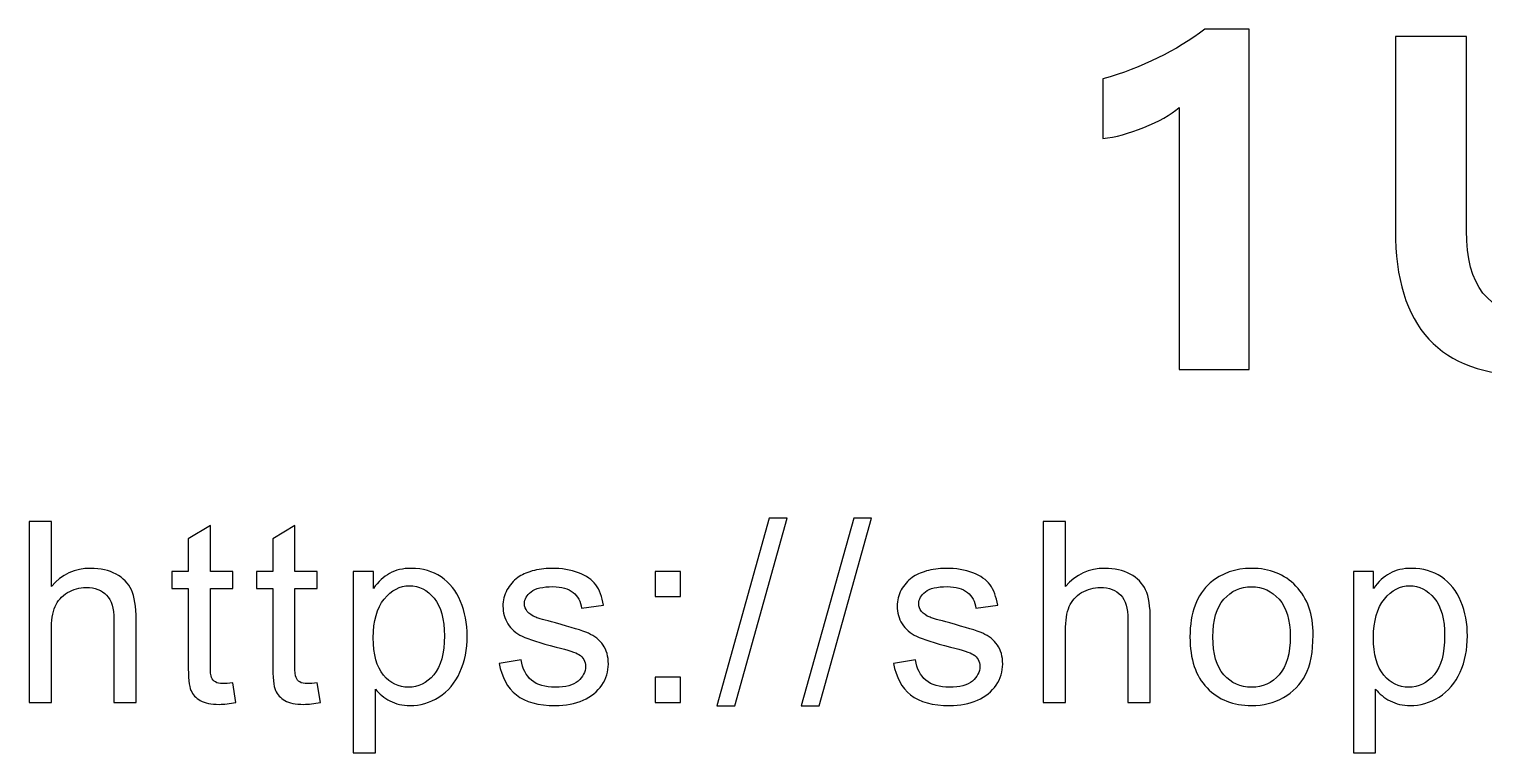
# Model space of a CAD drawing. Header units: centimetres. Extents: x -37.1 to 36.5, y -29.2 to 24.8.
# Drawn here: x 14.02 to 19.21, y -26.04 to -23.45 of the extents above; entities that cross this region are included whole.
import ezdxf

# ---------------------------------------------------------------- set-up
doc = ezdxf.new("R2010")
doc.units = ezdxf.units.CM
doc.header["$MEASUREMENT"] = 0
doc.layers.add('layer 1', color=7, linetype='Continuous')

msp = doc.modelspace()

# ---------------------------------------------------------------- linework, layer by layer
at = {"layer": 'layer 1', "color": 250}
for points, knots in [([(18.37083, -23.45089), (18.37083, -23.45089), (18.37083, -24.66704), (18.37083, -24.66704), (18.37083, -24.66704), (18.37083, -24.66704), (18.1212, -24.66704), (18.1212, -24.66704), (18.1212, -24.66704), (18.1212, -24.66704), (18.1212, -23.73068), (18.1212, -23.73068), (18.1212, -23.73068), (18.09052, -23.75716), (18.0483, -23.78128), (17.99507, -23.80252), (17.99507, -23.80252), (17.94184, -23.82376), (17.89307, -23.83687), (17.8485, -23.84212), (17.8485, -23.84212), (17.8485, -23.84212), (17.8485, -23.6292), (17.8485, -23.6292), (17.8485, -23.6292), (17.98878, -23.58829), (18.11019, -23.52877), (18.21245, -23.45089), (18.21245, -23.45089), (18.21245, -23.45089), (18.37083, -23.45089), (18.37083, -23.45089)], [0, 0, 0, 0, 0.125, 0.125, 0.125, 0.125, 0.25, 0.25, 0.25, 0.25, 0.375, 0.375, 0.375, 0.375, 0.5, 0.5, 0.5, 0.5, 0.625, 0.625, 0.625, 0.625, 0.75, 0.75, 0.75, 0.75, 0.875, 0.875, 0.875, 0.875, 1, 1, 1, 1]), ([(19.86503, -24.15546), (19.86503, -24.51024), (19.7001, -24.68775), (19.37023, -24.68775), (19.37023, -24.68775), (19.05164, -24.68775), (18.89248, -24.51496), (18.89248, -24.16936), (18.89248, -24.16936), (18.89248, -24.16936), (18.89248, -23.47712), (18.89248, -23.47712), (18.89248, -23.47712), (18.89248, -23.47712), (19.14656, -23.47712), (19.14656, -23.47712), (19.14656, -23.47712), (19.14656, -23.47712), (19.14656, -24.17067), (19.14656, -24.17067), (19.14656, -24.17067), (19.14656, -24.3689), (19.2247, -24.46802), (19.38098, -24.46802), (19.38098, -24.46802), (19.53464, -24.46802), (19.61147, -24.37257), (19.61147, -24.18142), (19.61147, -24.18142), (19.61147, -24.18142), (19.61147, -23.47712), (19.61147, -23.47712), (19.61147, -23.47712), (19.61147, -23.47712), (19.86503, -23.47712), (19.86503, -23.47712), (19.86503, -23.47712), (19.86503, -23.47712), (19.86503, -24.15546), (19.86503, -24.15546)], [0, 0, 0, 0, 0.1, 0.1, 0.1, 0.1, 0.2, 0.2, 0.2, 0.2, 0.3, 0.3, 0.3, 0.3, 0.4, 0.4, 0.4, 0.4, 0.5, 0.5, 0.5, 0.5, 0.6, 0.6, 0.6, 0.6, 0.7, 0.7, 0.7, 0.7, 0.8, 0.8, 0.8, 0.8, 0.9, 0.9, 0.9, 0.9, 1, 1, 1, 1]), ([(14.0169, -25.85667), (14.0169, -25.85667), (14.0169, -25.20926), (14.0169, -25.20926), (14.0169, -25.20926), (14.0169, -25.20926), (14.09634, -25.20926), (14.09634, -25.20926), (14.09634, -25.20926), (14.09634, -25.20926), (14.09634, -25.44155), (14.09634, -25.44155), (14.09634, -25.44155), (14.13342, -25.39859), (14.1803, -25.37703), (14.23682, -25.37703), (14.23682, -25.37703), (14.27149, -25.37703), (14.30164, -25.38397), (14.32726, -25.39768), (14.32726, -25.39768), (14.35289, -25.41125), (14.37128, -25.43024), (14.38228, -25.45436), (14.38228, -25.45436), (14.39329, -25.47848), (14.39886, -25.5136), (14.39886, -25.55942), (14.39886, -25.55942), (14.39886, -25.55942), (14.39886, -25.85667), (14.39886, -25.85667), (14.39886, -25.85667), (14.39886, -25.85667), (14.31928, -25.85667), (14.31928, -25.85667), (14.31928, -25.85667), (14.31928, -25.85667), (14.31928, -25.55942), (14.31928, -25.55942), (14.31928, -25.55942), (14.31928, -25.51978), (14.31068, -25.49084), (14.2935, -25.47275), (14.2935, -25.47275), (14.27632, -25.45466), (14.2519, -25.44546), (14.22039, -25.44546), (14.22039, -25.44546), (14.19688, -25.44546), (14.17472, -25.45165), (14.15392, -25.46385), (14.15392, -25.46385), (14.13312, -25.47606), (14.11835, -25.49264), (14.1096, -25.5136), (14.1096, -25.5136), (14.10071, -25.5344), (14.09634, -25.56334), (14.09634, -25.60012), (14.09634, -25.60012), (14.09634, -25.60012), (14.09634, -25.85667), (14.09634, -25.85667), (14.09634, -25.85667), (14.09634, -25.85667), (14.0169, -25.85667), (14.0169, -25.85667)], [0, 0, 0, 0, 0.0588235, 0.0588235, 0.0588235, 0.0588235, 0.1176471, 0.1176471, 0.1176471, 0.1176471, 0.1764706, 0.1764706, 0.1764706, 0.1764706, 0.2352941, 0.2352941, 0.2352941, 0.2352941, 0.2941176, 0.2941176, 0.2941176, 0.2941176, 0.3529412, 0.3529412, 0.3529412, 0.3529412, 0.4117647, 0.4117647, 0.4117647, 0.4117647, 0.4705882, 0.4705882, 0.4705882, 0.4705882, 0.5294118, 0.5294118, 0.5294118, 0.5294118, 0.5882353, 0.5882353, 0.5882353, 0.5882353, 0.6470588, 0.6470588, 0.6470588, 0.6470588, 0.7058824, 0.7058824, 0.7058824, 0.7058824, 0.7647059, 0.7647059, 0.7647059, 0.7647059, 0.8235294, 0.8235294, 0.8235294, 0.8235294, 0.8823529, 0.8823529, 0.8823529, 0.8823529, 0.9411765, 0.9411765, 0.9411765, 0.9411765, 1, 1, 1, 1]), ([(14.74366, -25.78552), (14.74366, -25.78552), (14.75511, -25.85577), (14.75511, -25.85577), (14.75511, -25.85577), (14.7328, -25.86044), (14.71276, -25.86285), (14.69512, -25.86285), (14.69512, -25.86285), (14.66618, -25.86285), (14.64387, -25.85833), (14.62789, -25.84913), (14.62789, -25.84913), (14.61207, -25.84009), (14.60091, -25.82803), (14.59443, -25.81311), (14.59443, -25.81311), (14.58795, -25.79834), (14.58463, -25.76698), (14.58463, -25.71935), (14.58463, -25.71935), (14.58463, -25.71935), (14.58463, -25.44953), (14.58463, -25.44953), (14.58463, -25.44953), (14.58463, -25.44953), (14.5263, -25.44953), (14.5263, -25.44953), (14.5263, -25.44953), (14.5263, -25.44953), (14.5263, -25.38773), (14.5263, -25.38773), (14.5263, -25.38773), (14.5263, -25.38773), (14.58463, -25.38773), (14.58463, -25.38773), (14.58463, -25.38773), (14.58463, -25.38773), (14.58463, -25.27152), (14.58463, -25.27152), (14.58463, -25.27152), (14.58463, -25.27152), (14.66377, -25.22388), (14.66377, -25.22388), (14.66377, -25.22388), (14.66377, -25.22388), (14.66377, -25.38773), (14.66377, -25.38773), (14.66377, -25.38773), (14.66377, -25.38773), (14.74366, -25.38773), (14.74366, -25.38773), (14.74366, -25.38773), (14.74366, -25.38773), (14.74366, -25.44953), (14.74366, -25.44953), (14.74366, -25.44953), (14.74366, -25.44953), (14.66377, -25.44953), (14.66377, -25.44953), (14.66377, -25.44953), (14.66377, -25.44953), (14.66377, -25.72372), (14.66377, -25.72372), (14.66377, -25.72372), (14.66377, -25.74648), (14.66512, -25.76095), (14.66784, -25.76743), (14.66784, -25.76743), (14.6707, -25.77392), (14.67522, -25.77904), (14.68155, -25.78296), (14.68155, -25.78296), (14.68789, -25.78673), (14.69693, -25.78869), (14.70869, -25.78869), (14.70869, -25.78869), (14.71758, -25.78869), (14.72919, -25.78763), (14.74366, -25.78552)], [0, 0, 0, 0, 0.05, 0.05, 0.05, 0.05, 0.1, 0.1, 0.1, 0.1, 0.15, 0.15, 0.15, 0.15, 0.2, 0.2, 0.2, 0.2, 0.25, 0.25, 0.25, 0.25, 0.3, 0.3, 0.3, 0.3, 0.35, 0.35, 0.35, 0.35, 0.4, 0.4, 0.4, 0.4, 0.45, 0.45, 0.45, 0.45, 0.5, 0.5, 0.5, 0.5, 0.55, 0.55, 0.55, 0.55, 0.6, 0.6, 0.6, 0.6, 0.65, 0.65, 0.65, 0.65, 0.7, 0.7, 0.7, 0.7, 0.75, 0.75, 0.75, 0.75, 0.8, 0.8, 0.8, 0.8, 0.85, 0.85, 0.85, 0.85, 0.9, 0.9, 0.9, 0.9, 0.95, 0.95, 0.95, 0.95, 1, 1, 1, 1]), ([(15.0452, -25.78552), (15.0452, -25.78552), (15.05665, -25.85577), (15.05665, -25.85577), (15.05665, -25.85577), (15.03434, -25.86044), (15.0143, -25.86285), (14.99666, -25.86285), (14.99666, -25.86285), (14.96772, -25.86285), (14.94541, -25.85833), (14.92943, -25.84913), (14.92943, -25.84913), (14.91361, -25.84009), (14.90245, -25.82803), (14.89597, -25.81311), (14.89597, -25.81311), (14.88949, -25.79834), (14.88617, -25.76698), (14.88617, -25.71935), (14.88617, -25.71935), (14.88617, -25.71935), (14.88617, -25.44953), (14.88617, -25.44953), (14.88617, -25.44953), (14.88617, -25.44953), (14.82784, -25.44953), (14.82784, -25.44953), (14.82784, -25.44953), (14.82784, -25.44953), (14.82784, -25.38773), (14.82784, -25.38773), (14.82784, -25.38773), (14.82784, -25.38773), (14.88617, -25.38773), (14.88617, -25.38773), (14.88617, -25.38773), (14.88617, -25.38773), (14.88617, -25.27152), (14.88617, -25.27152), (14.88617, -25.27152), (14.88617, -25.27152), (14.96531, -25.22388), (14.96531, -25.22388), (14.96531, -25.22388), (14.96531, -25.22388), (14.96531, -25.38773), (14.96531, -25.38773), (14.96531, -25.38773), (14.96531, -25.38773), (15.0452, -25.38773), (15.0452, -25.38773), (15.0452, -25.38773), (15.0452, -25.38773), (15.0452, -25.44953), (15.0452, -25.44953), (15.0452, -25.44953), (15.0452, -25.44953), (14.96531, -25.44953), (14.96531, -25.44953), (14.96531, -25.44953), (14.96531, -25.44953), (14.96531, -25.72372), (14.96531, -25.72372), (14.96531, -25.72372), (14.96531, -25.74648), (14.96666, -25.76095), (14.96938, -25.76743), (14.96938, -25.76743), (14.97224, -25.77392), (14.97676, -25.77904), (14.98309, -25.78296), (14.98309, -25.78296), (14.98943, -25.78673), (14.99847, -25.78869), (15.01023, -25.78869), (15.01023, -25.78869), (15.01912, -25.78869), (15.03073, -25.78763), (15.0452, -25.78552)], [0, 0, 0, 0, 0.05, 0.05, 0.05, 0.05, 0.1, 0.1, 0.1, 0.1, 0.15, 0.15, 0.15, 0.15, 0.2, 0.2, 0.2, 0.2, 0.25, 0.25, 0.25, 0.25, 0.3, 0.3, 0.3, 0.3, 0.35, 0.35, 0.35, 0.35, 0.4, 0.4, 0.4, 0.4, 0.45, 0.45, 0.45, 0.45, 0.5, 0.5, 0.5, 0.5, 0.55, 0.55, 0.55, 0.55, 0.6, 0.6, 0.6, 0.6, 0.65, 0.65, 0.65, 0.65, 0.7, 0.7, 0.7, 0.7, 0.75, 0.75, 0.75, 0.75, 0.8, 0.8, 0.8, 0.8, 0.85, 0.85, 0.85, 0.85, 0.9, 0.9, 0.9, 0.9, 0.95, 0.95, 0.95, 0.95, 1, 1, 1, 1]), ([(16.47081, -25.86767), (16.47081, -25.86767), (16.65848, -25.19826), (16.65848, -25.19826), (16.65848, -25.19826), (16.65848, -25.19826), (16.72209, -25.19826), (16.72209, -25.19826), (16.72209, -25.19826), (16.72209, -25.19826), (16.53487, -25.86767), (16.53487, -25.86767), (16.53487, -25.86767), (16.53487, -25.86767), (16.47081, -25.86767), (16.47081, -25.86767)], [0, 0, 0, 0, 0.25, 0.25, 0.25, 0.25, 0.5, 0.5, 0.5, 0.5, 0.75, 0.75, 0.75, 0.75, 1, 1, 1, 1]), ([(16.77235, -25.86767), (16.77235, -25.86767), (16.96002, -25.19826), (16.96002, -25.19826), (16.96002, -25.19826), (16.96002, -25.19826), (17.02363, -25.19826), (17.02363, -25.19826), (17.02363, -25.19826), (17.02363, -25.19826), (16.83641, -25.86767), (16.83641, -25.86767), (16.83641, -25.86767), (16.83641, -25.86767), (16.77235, -25.86767), (16.77235, -25.86767)], [0, 0, 0, 0, 0.25, 0.25, 0.25, 0.25, 0.5, 0.5, 0.5, 0.5, 0.75, 0.75, 0.75, 0.75, 1, 1, 1, 1]), ([(17.63604, -25.85667), (17.63604, -25.85667), (17.63604, -25.20926), (17.63604, -25.20926), (17.63604, -25.20926), (17.63604, -25.20926), (17.71548, -25.20926), (17.71548, -25.20926), (17.71548, -25.20926), (17.71548, -25.20926), (17.71548, -25.44155), (17.71548, -25.44155), (17.71548, -25.44155), (17.75256, -25.39859), (17.79944, -25.37703), (17.85596, -25.37703), (17.85596, -25.37703), (17.89063, -25.37703), (17.92078, -25.38397), (17.9464, -25.39768), (17.9464, -25.39768), (17.97203, -25.41125), (17.99042, -25.43024), (18.00142, -25.45436), (18.00142, -25.45436), (18.01243, -25.47848), (18.018, -25.5136), (18.018, -25.55942), (18.018, -25.55942), (18.018, -25.55942), (18.018, -25.85667), (18.018, -25.85667), (18.018, -25.85667), (18.018, -25.85667), (17.93842, -25.85667), (17.93842, -25.85667), (17.93842, -25.85667), (17.93842, -25.85667), (17.93842, -25.55942), (17.93842, -25.55942), (17.93842, -25.55942), (17.93842, -25.51978), (17.92982, -25.49084), (17.91264, -25.47275), (17.91264, -25.47275), (17.89546, -25.45466), (17.87104, -25.44546), (17.83953, -25.44546), (17.83953, -25.44546), (17.81602, -25.44546), (17.79386, -25.45165), (17.77306, -25.46385), (17.77306, -25.46385), (17.75226, -25.47606), (17.73749, -25.49264), (17.72874, -25.5136), (17.72874, -25.5136), (17.71985, -25.5344), (17.71548, -25.56334), (17.71548, -25.60012), (17.71548, -25.60012), (17.71548, -25.60012), (17.71548, -25.85667), (17.71548, -25.85667), (17.71548, -25.85667), (17.71548, -25.85667), (17.63604, -25.85667), (17.63604, -25.85667)], [0, 0, 0, 0, 0.0588235, 0.0588235, 0.0588235, 0.0588235, 0.1176471, 0.1176471, 0.1176471, 0.1176471, 0.1764706, 0.1764706, 0.1764706, 0.1764706, 0.2352941, 0.2352941, 0.2352941, 0.2352941, 0.2941176, 0.2941176, 0.2941176, 0.2941176, 0.3529412, 0.3529412, 0.3529412, 0.3529412, 0.4117647, 0.4117647, 0.4117647, 0.4117647, 0.4705882, 0.4705882, 0.4705882, 0.4705882, 0.5294118, 0.5294118, 0.5294118, 0.5294118, 0.5882353, 0.5882353, 0.5882353, 0.5882353, 0.6470588, 0.6470588, 0.6470588, 0.6470588, 0.7058824, 0.7058824, 0.7058824, 0.7058824, 0.7647059, 0.7647059, 0.7647059, 0.7647059, 0.8235294, 0.8235294, 0.8235294, 0.8235294, 0.8823529, 0.8823529, 0.8823529, 0.8823529, 0.9411765, 0.9411765, 0.9411765, 0.9411765, 1, 1, 1, 1]), ([(15.17324, -26.03635), (15.17324, -26.03635), (15.17324, -25.38773), (15.17324, -25.38773), (15.17324, -25.38773), (15.17324, -25.38773), (15.24559, -25.38773), (15.24559, -25.38773), (15.24559, -25.38773), (15.24559, -25.38773), (15.24559, -25.44863), (15.24559, -25.44863), (15.24559, -25.44863), (15.26263, -25.42481), (15.28192, -25.40688), (15.30348, -25.39497), (15.30348, -25.39497), (15.32488, -25.38306), (15.35096, -25.37703), (15.38156, -25.37703), (15.38156, -25.37703), (15.42165, -25.37703), (15.45692, -25.38743), (15.48752, -25.40793), (15.48752, -25.40793), (15.51827, -25.42858), (15.54134, -25.45767), (15.55686, -25.49521), (15.55686, -25.49521), (15.57254, -25.53274), (15.58038, -25.57389), (15.58038, -25.61866), (15.58038, -25.61866), (15.58038, -25.66659), (15.57178, -25.70985), (15.55445, -25.74829), (15.55445, -25.74829), (15.53727, -25.78673), (15.51224, -25.81612), (15.47938, -25.83662), (15.47938, -25.83662), (15.44652, -25.85697), (15.41201, -25.86722), (15.37583, -25.86722), (15.37583, -25.86722), (15.3493, -25.86722), (15.32563, -25.86164), (15.30453, -25.85049), (15.30453, -25.85049), (15.28343, -25.83934), (15.26624, -25.82517), (15.25268, -25.80813), (15.25268, -25.80813), (15.25268, -25.80813), (15.25268, -26.03635), (15.25268, -26.03635), (15.25268, -26.03635), (15.25268, -26.03635), (15.17324, -26.03635), (15.17324, -26.03635)], [0, 0, 0, 0, 0.0666667, 0.0666667, 0.0666667, 0.0666667, 0.1333333, 0.1333333, 0.1333333, 0.1333333, 0.2, 0.2, 0.2, 0.2, 0.2666667, 0.2666667, 0.2666667, 0.2666667, 0.3333333, 0.3333333, 0.3333333, 0.3333333, 0.4, 0.4, 0.4, 0.4, 0.4666667, 0.4666667, 0.4666667, 0.4666667, 0.5333333, 0.5333333, 0.5333333, 0.5333333, 0.6, 0.6, 0.6, 0.6, 0.6666667, 0.6666667, 0.6666667, 0.6666667, 0.7333333, 0.7333333, 0.7333333, 0.7333333, 0.8, 0.8, 0.8, 0.8, 0.8666667, 0.8666667, 0.8666667, 0.8666667, 0.9333333, 0.9333333, 0.9333333, 0.9333333, 1, 1, 1, 1]), ([(15.6947, -25.71664), (15.6947, -25.71664), (15.77323, -25.70428), (15.77323, -25.70428), (15.77323, -25.70428), (15.7776, -25.73578), (15.78996, -25.7599), (15.81016, -25.77678), (15.81016, -25.77678), (15.83021, -25.79351), (15.85839, -25.80195), (15.89472, -25.80195), (15.89472, -25.80195), (15.9312, -25.80195), (15.95833, -25.79442), (15.97597, -25.77964), (15.97597, -25.77964), (15.9936, -25.76472), (16.0025, -25.74724), (16.0025, -25.72734), (16.0025, -25.72734), (16.0025, -25.70925), (15.99466, -25.69523), (15.97898, -25.68483), (15.97898, -25.68483), (15.96813, -25.67775), (15.941, -25.66885), (15.89774, -25.658), (15.89774, -25.658), (15.83955, -25.64323), (15.799, -25.63057), (15.77655, -25.61971), (15.77655, -25.61971), (15.75409, -25.60901), (15.7369, -25.59409), (15.7253, -25.5751), (15.7253, -25.5751), (15.71369, -25.5561), (15.70781, -25.53515), (15.70781, -25.51224), (15.70781, -25.51224), (15.70781, -25.49129), (15.71263, -25.47199), (15.72228, -25.45421), (15.72228, -25.45421), (15.73178, -25.43627), (15.74489, -25.4215), (15.76132, -25.40974), (15.76132, -25.40974), (15.77368, -25.4007), (15.79056, -25.39286), (15.81182, -25.38653), (15.81182, -25.38653), (15.83322, -25.3802), (15.85613, -25.37703), (15.88055, -25.37703), (15.88055, -25.37703), (15.91733, -25.37703), (15.94959, -25.38246), (15.97747, -25.39301), (15.97747, -25.39301), (16.00536, -25.40356), (16.02586, -25.41788), (16.03913, -25.43597), (16.03913, -25.43597), (16.05239, -25.45421), (16.06143, -25.47833), (16.06641, -25.50862), (16.06641, -25.50862), (16.06641, -25.50862), (15.98878, -25.51933), (15.98878, -25.51933), (15.98878, -25.51933), (15.98516, -25.49521), (15.97491, -25.47637), (15.95803, -25.4628), (15.95803, -25.4628), (15.94115, -25.44923), (15.91718, -25.44245), (15.88628, -25.44245), (15.88628, -25.44245), (15.8498, -25.44245), (15.82373, -25.44848), (15.8082, -25.46054), (15.8082, -25.46054), (15.79252, -25.4726), (15.78468, -25.48677), (15.78468, -25.50289), (15.78468, -25.50289), (15.78468, -25.5133), (15.788, -25.52249), (15.79448, -25.53078), (15.79448, -25.53078), (15.80096, -25.53937), (15.81106, -25.54631), (15.82493, -25.55203), (15.82493, -25.55203), (15.83292, -25.5549), (15.85628, -25.56168), (15.89517, -25.57223), (15.89517, -25.57223), (15.9514, -25.58731), (15.99059, -25.59952), (16.01275, -25.60916), (16.01275, -25.60916), (16.03506, -25.61866), (16.05254, -25.63268), (16.0652, -25.65092), (16.0652, -25.65092), (16.07786, -25.66916), (16.0842, -25.69177), (16.0842, -25.7189), (16.0842, -25.7189), (16.0842, -25.74543), (16.07636, -25.7703), (16.06098, -25.79381), (16.06098, -25.79381), (16.04546, -25.81718), (16.02315, -25.83527), (15.99406, -25.84808), (15.99406, -25.84808), (15.96496, -25.86089), (15.93195, -25.86722), (15.89517, -25.86722), (15.89517, -25.86722), (15.83413, -25.86722), (15.7877, -25.85456), (15.75574, -25.82924), (15.75574, -25.82924), (15.72379, -25.80391), (15.70344, -25.76638), (15.6947, -25.71664)], [0, 0, 0, 0, 0.030303, 0.030303, 0.030303, 0.030303, 0.0606061, 0.0606061, 0.0606061, 0.0606061, 0.0909091, 0.0909091, 0.0909091, 0.0909091, 0.1212121, 0.1212121, 0.1212121, 0.1212121, 0.1515152, 0.1515152, 0.1515152, 0.1515152, 0.1818182, 0.1818182, 0.1818182, 0.1818182, 0.2121212, 0.2121212, 0.2121212, 0.2121212, 0.2424242, 0.2424242, 0.2424242, 0.2424242, 0.2727273, 0.2727273, 0.2727273, 0.2727273, 0.3030303, 0.3030303, 0.3030303, 0.3030303, 0.3333333, 0.3333333, 0.3333333, 0.3333333, 0.3636364, 0.3636364, 0.3636364, 0.3636364, 0.3939394, 0.3939394, 0.3939394, 0.3939394, 0.4242424, 0.4242424, 0.4242424, 0.4242424, 0.4545455, 0.4545455, 0.4545455, 0.4545455, 0.4848485, 0.4848485, 0.4848485, 0.4848485, 0.5151515, 0.5151515, 0.5151515, 0.5151515, 0.5454545, 0.5454545, 0.5454545, 0.5454545, 0.5757576, 0.5757576, 0.5757576, 0.5757576, 0.6060606, 0.6060606, 0.6060606, 0.6060606, 0.6363636, 0.6363636, 0.6363636, 0.6363636, 0.6666667, 0.6666667, 0.6666667, 0.6666667, 0.6969697, 0.6969697, 0.6969697, 0.6969697, 0.7272727, 0.7272727, 0.7272727, 0.7272727, 0.7575758, 0.7575758, 0.7575758, 0.7575758, 0.7878788, 0.7878788, 0.7878788, 0.7878788, 0.8181818, 0.8181818, 0.8181818, 0.8181818, 0.8484848, 0.8484848, 0.8484848, 0.8484848, 0.8787879, 0.8787879, 0.8787879, 0.8787879, 0.9090909, 0.9090909, 0.9090909, 0.9090909, 0.9393939, 0.9393939, 0.9393939, 0.9393939, 0.969697, 0.969697, 0.969697, 0.969697, 1, 1, 1, 1]), ([(17.10178, -25.71664), (17.10178, -25.71664), (17.18031, -25.70428), (17.18031, -25.70428), (17.18031, -25.70428), (17.18468, -25.73578), (17.19704, -25.7599), (17.21724, -25.77678), (17.21724, -25.77678), (17.23729, -25.79351), (17.26547, -25.80195), (17.3018, -25.80195), (17.3018, -25.80195), (17.33828, -25.80195), (17.36541, -25.79442), (17.38305, -25.77964), (17.38305, -25.77964), (17.40068, -25.76472), (17.40958, -25.74724), (17.40958, -25.72734), (17.40958, -25.72734), (17.40958, -25.70925), (17.40174, -25.69523), (17.38606, -25.68483), (17.38606, -25.68483), (17.37521, -25.67775), (17.34808, -25.66885), (17.30482, -25.658), (17.30482, -25.658), (17.24663, -25.64323), (17.20608, -25.63057), (17.18363, -25.61971), (17.18363, -25.61971), (17.16117, -25.60901), (17.14398, -25.59409), (17.13238, -25.5751), (17.13238, -25.5751), (17.12077, -25.5561), (17.11489, -25.53515), (17.11489, -25.51224), (17.11489, -25.51224), (17.11489, -25.49129), (17.11971, -25.47199), (17.12936, -25.45421), (17.12936, -25.45421), (17.13886, -25.43627), (17.15197, -25.4215), (17.1684, -25.40974), (17.1684, -25.40974), (17.18076, -25.4007), (17.19764, -25.39286), (17.2189, -25.38653), (17.2189, -25.38653), (17.2403, -25.3802), (17.26321, -25.37703), (17.28763, -25.37703), (17.28763, -25.37703), (17.32441, -25.37703), (17.35667, -25.38246), (17.38455, -25.39301), (17.38455, -25.39301), (17.41244, -25.40356), (17.43294, -25.41788), (17.44621, -25.43597), (17.44621, -25.43597), (17.45947, -25.45421), (17.46851, -25.47833), (17.47349, -25.50862), (17.47349, -25.50862), (17.47349, -25.50862), (17.39586, -25.51933), (17.39586, -25.51933), (17.39586, -25.51933), (17.39224, -25.49521), (17.38199, -25.47637), (17.36511, -25.4628), (17.36511, -25.4628), (17.34823, -25.44923), (17.32426, -25.44245), (17.29336, -25.44245), (17.29336, -25.44245), (17.25688, -25.44245), (17.23081, -25.44848), (17.21528, -25.46054), (17.21528, -25.46054), (17.1996, -25.4726), (17.19176, -25.48677), (17.19176, -25.50289), (17.19176, -25.50289), (17.19176, -25.5133), (17.19508, -25.52249), (17.20156, -25.53078), (17.20156, -25.53078), (17.20804, -25.53937), (17.21814, -25.54631), (17.23201, -25.55203), (17.23201, -25.55203), (17.24, -25.5549), (17.26336, -25.56168), (17.30225, -25.57223), (17.30225, -25.57223), (17.35848, -25.58731), (17.39767, -25.59952), (17.41983, -25.60916), (17.41983, -25.60916), (17.44214, -25.61866), (17.45962, -25.63268), (17.47228, -25.65092), (17.47228, -25.65092), (17.48494, -25.66916), (17.49128, -25.69177), (17.49128, -25.7189), (17.49128, -25.7189), (17.49128, -25.74543), (17.48344, -25.7703), (17.46806, -25.79381), (17.46806, -25.79381), (17.45254, -25.81718), (17.43023, -25.83527), (17.40114, -25.84808), (17.40114, -25.84808), (17.37204, -25.86089), (17.33903, -25.86722), (17.30225, -25.86722), (17.30225, -25.86722), (17.24121, -25.86722), (17.19478, -25.85456), (17.16282, -25.82924), (17.16282, -25.82924), (17.13087, -25.80391), (17.11052, -25.76638), (17.10178, -25.71664)], [0, 0, 0, 0, 0.030303, 0.030303, 0.030303, 0.030303, 0.0606061, 0.0606061, 0.0606061, 0.0606061, 0.0909091, 0.0909091, 0.0909091, 0.0909091, 0.1212121, 0.1212121, 0.1212121, 0.1212121, 0.1515152, 0.1515152, 0.1515152, 0.1515152, 0.1818182, 0.1818182, 0.1818182, 0.1818182, 0.2121212, 0.2121212, 0.2121212, 0.2121212, 0.2424242, 0.2424242, 0.2424242, 0.2424242, 0.2727273, 0.2727273, 0.2727273, 0.2727273, 0.3030303, 0.3030303, 0.3030303, 0.3030303, 0.3333333, 0.3333333, 0.3333333, 0.3333333, 0.3636364, 0.3636364, 0.3636364, 0.3636364, 0.3939394, 0.3939394, 0.3939394, 0.3939394, 0.4242424, 0.4242424, 0.4242424, 0.4242424, 0.4545455, 0.4545455, 0.4545455, 0.4545455, 0.4848485, 0.4848485, 0.4848485, 0.4848485, 0.5151515, 0.5151515, 0.5151515, 0.5151515, 0.5454545, 0.5454545, 0.5454545, 0.5454545, 0.5757576, 0.5757576, 0.5757576, 0.5757576, 0.6060606, 0.6060606, 0.6060606, 0.6060606, 0.6363636, 0.6363636, 0.6363636, 0.6363636, 0.6666667, 0.6666667, 0.6666667, 0.6666667, 0.6969697, 0.6969697, 0.6969697, 0.6969697, 0.7272727, 0.7272727, 0.7272727, 0.7272727, 0.7575758, 0.7575758, 0.7575758, 0.7575758, 0.7878788, 0.7878788, 0.7878788, 0.7878788, 0.8181818, 0.8181818, 0.8181818, 0.8181818, 0.8484848, 0.8484848, 0.8484848, 0.8484848, 0.8787879, 0.8787879, 0.8787879, 0.8787879, 0.9090909, 0.9090909, 0.9090909, 0.9090909, 0.9393939, 0.9393939, 0.9393939, 0.9393939, 0.969697, 0.969697, 0.969697, 0.969697, 1, 1, 1, 1]), ([(18.15961, -25.62213), (18.15961, -25.5353), (18.18372, -25.47094), (18.23211, -25.42919), (18.23211, -25.42919), (18.27236, -25.39452), (18.3215, -25.37703), (18.37953, -25.37703), (18.37953, -25.37703), (18.44404, -25.37703), (18.4968, -25.39813), (18.53765, -25.44049), (18.53765, -25.44049), (18.57865, -25.4827), (18.599, -25.54103), (18.599, -25.61549), (18.599, -25.61549), (18.599, -25.67594), (18.58995, -25.72342), (18.57187, -25.75794), (18.57187, -25.75794), (18.55378, -25.79261), (18.5274, -25.81944), (18.49288, -25.83858), (18.49288, -25.83858), (18.45821, -25.85773), (18.42053, -25.86722), (18.37953, -25.86722), (18.37953, -25.86722), (18.31396, -25.86722), (18.2609, -25.84627), (18.22035, -25.80406), (18.22035, -25.80406), (18.1798, -25.76201), (18.15961, -25.70141), (18.15961, -25.62213)], [0, 0, 0, 0, 0.1111111, 0.1111111, 0.1111111, 0.1111111, 0.2222222, 0.2222222, 0.2222222, 0.2222222, 0.3333333, 0.3333333, 0.3333333, 0.3333333, 0.4444444, 0.4444444, 0.4444444, 0.4444444, 0.5555556, 0.5555556, 0.5555556, 0.5555556, 0.6666667, 0.6666667, 0.6666667, 0.6666667, 0.7777778, 0.7777778, 0.7777778, 0.7777778, 0.8888889, 0.8888889, 0.8888889, 0.8888889, 1, 1, 1, 1]), ([(18.74256, -26.03635), (18.74256, -26.03635), (18.74256, -25.38773), (18.74256, -25.38773), (18.74256, -25.38773), (18.74256, -25.38773), (18.81491, -25.38773), (18.81491, -25.38773), (18.81491, -25.38773), (18.81491, -25.38773), (18.81491, -25.44863), (18.81491, -25.44863), (18.81491, -25.44863), (18.83195, -25.42481), (18.85124, -25.40688), (18.8728, -25.39497), (18.8728, -25.39497), (18.8942, -25.38306), (18.92028, -25.37703), (18.95088, -25.37703), (18.95088, -25.37703), (18.99097, -25.37703), (19.02624, -25.38743), (19.05684, -25.40793), (19.05684, -25.40793), (19.08759, -25.42858), (19.11066, -25.45767), (19.12618, -25.49521), (19.12618, -25.49521), (19.14186, -25.53274), (19.1497, -25.57389), (19.1497, -25.61866), (19.1497, -25.61866), (19.1497, -25.66659), (19.1411, -25.70985), (19.12377, -25.74829), (19.12377, -25.74829), (19.10659, -25.78673), (19.08156, -25.81612), (19.0487, -25.83662), (19.0487, -25.83662), (19.01584, -25.85697), (18.98133, -25.86722), (18.94515, -25.86722), (18.94515, -25.86722), (18.91862, -25.86722), (18.89495, -25.86164), (18.87385, -25.85049), (18.87385, -25.85049), (18.85275, -25.83934), (18.83556, -25.82517), (18.822, -25.80813), (18.822, -25.80813), (18.822, -25.80813), (18.822, -26.03635), (18.822, -26.03635), (18.822, -26.03635), (18.822, -26.03635), (18.74256, -26.03635), (18.74256, -26.03635)], [0, 0, 0, 0, 0.0666667, 0.0666667, 0.0666667, 0.0666667, 0.1333333, 0.1333333, 0.1333333, 0.1333333, 0.2, 0.2, 0.2, 0.2, 0.2666667, 0.2666667, 0.2666667, 0.2666667, 0.3333333, 0.3333333, 0.3333333, 0.3333333, 0.4, 0.4, 0.4, 0.4, 0.4666667, 0.4666667, 0.4666667, 0.4666667, 0.5333333, 0.5333333, 0.5333333, 0.5333333, 0.6, 0.6, 0.6, 0.6, 0.6666667, 0.6666667, 0.6666667, 0.6666667, 0.7333333, 0.7333333, 0.7333333, 0.7333333, 0.8, 0.8, 0.8, 0.8, 0.8666667, 0.8666667, 0.8666667, 0.8666667, 0.9333333, 0.9333333, 0.9333333, 0.9333333, 1, 1, 1, 1]), ([(16.25097, -25.47817), (16.25097, -25.47817), (16.25097, -25.38773), (16.25097, -25.38773), (16.25097, -25.38773), (16.25097, -25.38773), (16.34156, -25.38773), (16.34156, -25.38773), (16.34156, -25.38773), (16.34156, -25.38773), (16.34156, -25.47817), (16.34156, -25.47817), (16.34156, -25.47817), (16.34156, -25.47817), (16.25097, -25.47817), (16.25097, -25.47817)], [0, 0, 0, 0, 0.25, 0.25, 0.25, 0.25, 0.5, 0.5, 0.5, 0.5, 0.75, 0.75, 0.75, 0.75, 1, 1, 1, 1]), ([(15.24514, -25.62484), (15.24514, -25.68513), (15.25735, -25.72975), (15.28177, -25.75869), (15.28177, -25.75869), (15.30619, -25.78748), (15.33588, -25.80195), (15.37055, -25.80195), (15.37055, -25.80195), (15.40583, -25.80195), (15.43612, -25.78703), (15.4613, -25.75703), (15.4613, -25.75703), (15.48647, -25.72719), (15.49913, -25.68091), (15.49913, -25.61821), (15.49913, -25.61821), (15.49913, -25.55837), (15.48677, -25.51375), (15.4622, -25.4839), (15.4622, -25.4839), (15.43763, -25.45421), (15.40824, -25.43928), (15.37417, -25.43928), (15.37417, -25.43928), (15.34026, -25.43928), (15.31026, -25.45511), (15.28418, -25.48677), (15.28418, -25.48677), (15.2581, -25.51842), (15.24514, -25.56455), (15.24514, -25.62484)], [0, 0, 0, 0, 0.125, 0.125, 0.125, 0.125, 0.25, 0.25, 0.25, 0.25, 0.375, 0.375, 0.375, 0.375, 0.5, 0.5, 0.5, 0.5, 0.625, 0.625, 0.625, 0.625, 0.75, 0.75, 0.75, 0.75, 0.875, 0.875, 0.875, 0.875, 1, 1, 1, 1]), ([(18.2413, -25.62213), (18.2413, -25.68227), (18.25442, -25.72719), (18.28065, -25.75703), (18.28065, -25.75703), (18.30687, -25.78703), (18.33989, -25.80195), (18.37953, -25.80195), (18.37953, -25.80195), (18.41902, -25.80195), (18.45188, -25.78688), (18.47811, -25.75688), (18.47811, -25.75688), (18.50419, -25.72689), (18.5173, -25.68106), (18.5173, -25.61956), (18.5173, -25.61956), (18.5173, -25.56153), (18.50419, -25.51752), (18.47781, -25.48767), (18.47781, -25.48767), (18.45143, -25.45783), (18.41872, -25.4429), (18.37953, -25.4429), (18.37953, -25.4429), (18.33989, -25.4429), (18.30687, -25.45783), (18.28065, -25.48752), (18.28065, -25.48752), (18.25442, -25.51721), (18.2413, -25.56213), (18.2413, -25.62213)], [0, 0, 0, 0, 0.125, 0.125, 0.125, 0.125, 0.25, 0.25, 0.25, 0.25, 0.375, 0.375, 0.375, 0.375, 0.5, 0.5, 0.5, 0.5, 0.625, 0.625, 0.625, 0.625, 0.75, 0.75, 0.75, 0.75, 0.875, 0.875, 0.875, 0.875, 1, 1, 1, 1]), ([(18.81446, -25.62484), (18.81446, -25.68513), (18.82667, -25.72975), (18.85109, -25.75869), (18.85109, -25.75869), (18.87551, -25.78748), (18.9052, -25.80195), (18.93987, -25.80195), (18.93987, -25.80195), (18.97515, -25.80195), (19.00544, -25.78703), (19.03062, -25.75703), (19.03062, -25.75703), (19.05579, -25.72719), (19.06845, -25.68091), (19.06845, -25.61821), (19.06845, -25.61821), (19.06845, -25.55837), (19.05609, -25.51375), (19.03152, -25.4839), (19.03152, -25.4839), (19.00695, -25.45421), (18.97756, -25.43928), (18.94349, -25.43928), (18.94349, -25.43928), (18.90958, -25.43928), (18.87958, -25.45511), (18.8535, -25.48677), (18.8535, -25.48677), (18.82742, -25.51842), (18.81446, -25.56455), (18.81446, -25.62484)], [0, 0, 0, 0, 0.125, 0.125, 0.125, 0.125, 0.25, 0.25, 0.25, 0.25, 0.375, 0.375, 0.375, 0.375, 0.5, 0.5, 0.5, 0.5, 0.625, 0.625, 0.625, 0.625, 0.75, 0.75, 0.75, 0.75, 0.875, 0.875, 0.875, 0.875, 1, 1, 1, 1]), ([(16.25097, -25.85667), (16.25097, -25.85667), (16.25097, -25.76608), (16.25097, -25.76608), (16.25097, -25.76608), (16.25097, -25.76608), (16.34156, -25.76608), (16.34156, -25.76608), (16.34156, -25.76608), (16.34156, -25.76608), (16.34156, -25.85667), (16.34156, -25.85667), (16.34156, -25.85667), (16.34156, -25.85667), (16.25097, -25.85667), (16.25097, -25.85667)], [0, 0, 0, 0, 0.25, 0.25, 0.25, 0.25, 0.5, 0.5, 0.5, 0.5, 0.75, 0.75, 0.75, 0.75, 1, 1, 1, 1])]:
    msp.add_open_spline(points, degree=3, knots=knots, dxfattribs=at)

doc.saveas('drawing.dxf')
